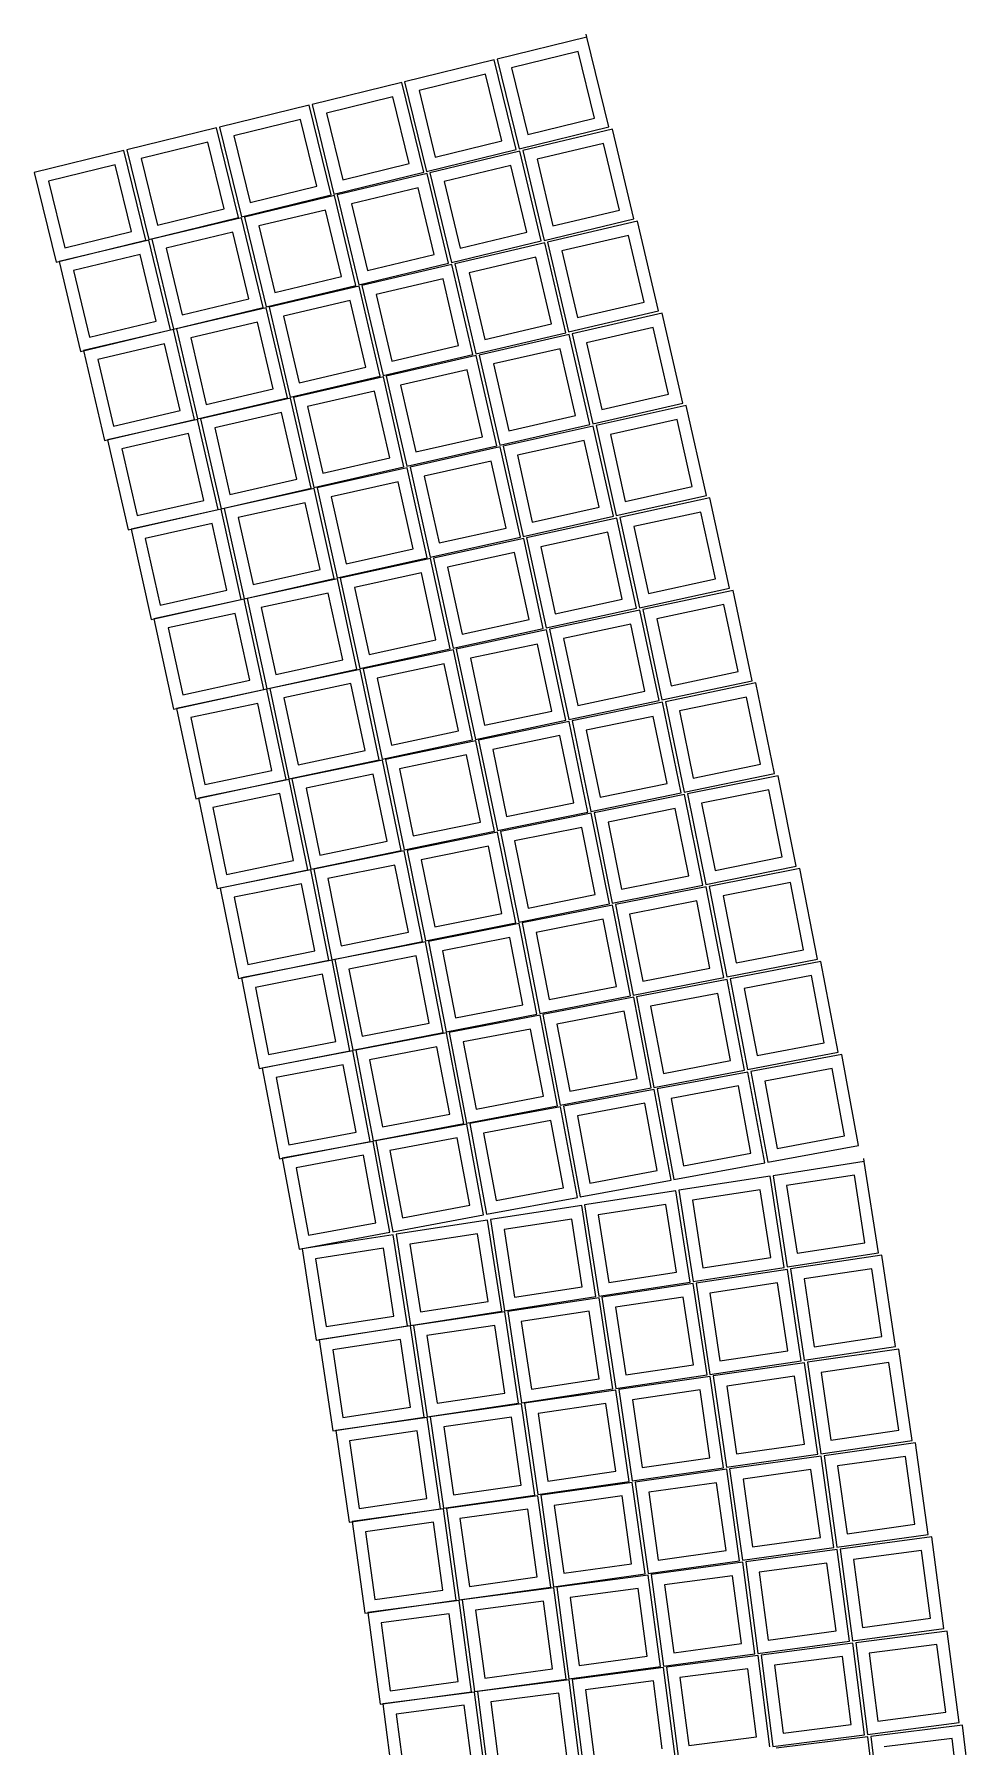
# Model space of a CAD drawing. Header units: inches. Extents: x -1429 to 579, y -302 to 393.
# Drawn here: x -1428.7 to -1271, y 29.4 to 316.9 of the extents above; entities that cross this region are included whole.
import ezdxf

# ---------------------------------------------------------------- set-up
doc = ezdxf.new("R2010")
doc.units = ezdxf.units.IN
doc.header["$MEASUREMENT"] = 0

msp = doc.modelspace()

# ---------------------------------------------------------------- linework, layer by layer
for p, q in [((-1335.9, 316.39), (-1350.96, 312.7)), ((-1335.9, 316.39), (-1336.02, 316.88)), ((-1332.21, 301.34), (-1335.9, 316.39)), ((-1337.37, 313.97), (-1348.54, 311.24)), ((-1334.63, 302.8), (-1337.37, 313.97)), ((-1351.44, 312.58), (-1366.5, 308.89)), ((-1347.75, 297.53), (-1351.44, 312.58)), ((-1350.96, 312.7), (-1347.27, 297.65)), ((-1348.54, 311.24), (-1345.8, 300.07)), ((-1366.98, 308.77), (-1382.04, 305.08)), ((-1363.29, 293.72), (-1366.98, 308.77)), ((-1366.5, 308.89), (-1362.81, 293.84)), ((-1352.91, 310.16), (-1364.08, 307.43)), ((-1350.17, 299), (-1352.91, 310.16)), ((-1382.52, 304.97), (-1397.58, 301.28)), ((-1378.83, 289.91), (-1382.52, 304.97)), ((-1382.04, 305.08), (-1378.35, 290.03)), ((-1368.45, 306.36), (-1379.62, 303.62)), ((-1365.71, 295.19), (-1368.45, 306.36)), ((-1364.08, 307.43), (-1361.34, 296.26)), ((-1383.99, 302.55), (-1395.16, 299.81)), ((-1381.25, 291.38), (-1383.99, 302.55)), ((-1379.62, 303.62), (-1376.88, 292.45)), ((-1345.8, 300.07), (-1334.63, 302.8)), ((-1398.06, 301.16), (-1413.12, 297.47)), ((-1394.37, 286.1), (-1398.06, 301.16)), ((-1397.58, 301.28), (-1393.89, 286.22)), ((-1395.16, 299.81), (-1392.42, 288.64)), ((-1361.34, 296.26), (-1350.17, 299)), ((-1347.27, 297.65), (-1332.21, 301.34)), ((-1331.61, 300.97), (-1346.68, 297.36)), ((-1328, 285.89), (-1331.61, 300.97)), ((-1413.6, 297.35), (-1428.66, 293.66)), ((-1409.91, 282.29), (-1413.6, 297.35)), ((-1413.12, 297.47), (-1409.43, 282.41)), ((-1399.53, 298.74), (-1410.7, 296)), ((-1396.79, 287.57), (-1399.53, 298.74)), ((-1362.81, 293.84), (-1347.75, 297.53)), ((-1347.17, 297.24), (-1362.24, 293.63)), ((-1343.56, 282.17), (-1347.17, 297.24)), ((-1346.68, 297.36), (-1343.07, 282.28)), ((-1333.09, 298.56), (-1344.27, 295.88)), ((-1330.41, 287.37), (-1333.09, 298.56)), ((-1428.66, 293.66), (-1424.97, 278.6)), ((-1415.07, 294.93), (-1426.24, 292.19)), ((-1412.33, 283.76), (-1415.07, 294.93)), ((-1410.7, 296), (-1407.96, 284.83)), ((-1378.35, 290.03), (-1363.29, 293.72)), ((-1362.73, 293.51), (-1377.8, 289.9)), ((-1376.88, 292.45), (-1365.71, 295.19)), ((-1359.12, 278.44), (-1362.73, 293.51)), ((-1362.24, 293.63), (-1358.63, 278.56)), ((-1348.65, 294.83), (-1359.83, 292.15)), ((-1345.97, 283.65), (-1348.65, 294.83)), ((-1344.27, 295.88), (-1341.59, 284.69)), ((-1426.24, 292.19), (-1423.5, 281.02)), ((-1392.42, 288.64), (-1381.25, 291.38)), ((-1364.21, 291.1), (-1375.39, 288.42)), ((-1361.53, 279.92), (-1364.21, 291.1)), ((-1359.83, 292.15), (-1357.15, 280.97)), ((-1407.96, 284.83), (-1396.79, 287.57)), ((-1393.89, 286.22), (-1378.83, 289.91)), ((-1378.29, 289.78), (-1393.36, 286.17)), ((-1374.68, 274.71), (-1378.29, 289.78)), ((-1377.8, 289.9), (-1374.19, 274.83)), ((-1375.39, 288.42), (-1372.71, 277.24)), ((-1409.43, 282.41), (-1394.37, 286.1)), ((-1393.85, 286.06), (-1408.92, 282.45)), ((-1390.24, 270.98), (-1393.85, 286.06)), ((-1393.36, 286.17), (-1389.75, 271.1)), ((-1379.77, 287.37), (-1390.95, 284.69)), ((-1390.95, 284.69), (-1388.27, 273.51)), ((-1377.09, 276.19), (-1379.77, 287.37)), ((-1343.07, 282.28), (-1328, 285.89)), ((-1327.4, 285.52), (-1342.49, 281.99)), ((-1341.59, 284.69), (-1330.41, 287.37)), ((-1323.87, 270.43), (-1327.4, 285.52)), ((-1424.97, 278.6), (-1409.91, 282.29)), ((-1409.41, 282.33), (-1424.48, 278.72)), ((-1423.5, 281.02), (-1412.33, 283.76)), ((-1405.8, 267.26), (-1409.41, 282.33)), ((-1408.92, 282.45), (-1405.31, 267.37)), ((-1395.33, 283.65), (-1406.51, 280.97)), ((-1392.65, 272.46), (-1395.33, 283.65)), ((-1358.63, 278.56), (-1343.56, 282.17)), ((-1342.98, 281.88), (-1358.07, 278.34)), ((-1357.15, 280.97), (-1345.97, 283.65)), ((-1339.44, 266.78), (-1342.98, 281.88)), ((-1342.49, 281.99), (-1338.96, 266.9)), ((-1328.89, 283.12), (-1340.09, 280.5)), ((-1326.27, 271.92), (-1328.89, 283.12)), ((-1410.89, 279.92), (-1422.07, 277.24)), ((-1408.21, 268.73), (-1410.89, 279.92)), ((-1406.51, 280.97), (-1403.83, 269.78)), ((-1372.71, 277.24), (-1361.53, 279.92)), ((-1344.47, 279.47), (-1355.67, 276.85)), ((-1341.85, 268.27), (-1344.47, 279.47)), ((-1340.09, 280.5), (-1337.47, 269.3)), ((-1424.48, 278.72), (-1420.87, 263.64)), ((-1422.07, 277.24), (-1419.39, 266.05)), ((-1388.27, 273.51), (-1377.09, 276.19)), ((-1374.19, 274.83), (-1359.12, 278.44)), ((-1358.56, 278.23), (-1373.65, 274.7)), ((-1355.02, 263.14), (-1358.56, 278.23)), ((-1358.07, 278.34), (-1354.54, 263.25)), ((-1355.67, 276.85), (-1353.05, 265.65)), ((-1389.75, 271.1), (-1374.68, 274.71)), ((-1374.14, 274.58), (-1389.23, 271.05)), ((-1370.6, 259.49), (-1374.14, 274.58)), ((-1373.65, 274.7), (-1370.12, 259.6)), ((-1360.05, 275.83), (-1371.25, 273.2)), ((-1371.25, 273.2), (-1368.62, 262.01)), ((-1357.43, 264.63), (-1360.05, 275.83)), ((-1405.31, 267.37), (-1390.24, 270.98)), ((-1389.71, 270.93), (-1404.81, 267.4)), ((-1403.83, 269.78), (-1392.65, 272.46)), ((-1386.18, 255.84), (-1389.71, 270.93)), ((-1389.23, 271.05), (-1385.69, 255.96)), ((-1375.63, 272.18), (-1386.82, 269.56)), ((-1373.01, 260.98), (-1375.63, 272.18)), ((-1338.96, 266.9), (-1323.87, 270.43)), ((-1337.47, 269.3), (-1326.27, 271.92)), ((-1419.39, 266.05), (-1408.21, 268.73)), ((-1404.81, 267.4), (-1401.27, 252.31)), ((-1391.21, 268.53), (-1402.4, 265.91)), ((-1388.58, 257.33), (-1391.21, 268.53)), ((-1386.82, 269.56), (-1384.2, 258.36)), ((-1353.05, 265.65), (-1341.85, 268.27)), ((-1323.27, 270.05), (-1338.38, 266.6)), ((-1324.77, 267.66), (-1335.98, 265.1)), ((-1322.21, 256.45), (-1324.77, 267.66)), ((-1319.81, 254.94), (-1323.27, 270.05)), ((-1420.87, 263.64), (-1405.8, 267.26)), ((-1405.29, 267.29), (-1420.39, 263.76)), ((-1406.78, 264.88), (-1417.98, 262.26)), ((-1404.16, 253.69), (-1406.78, 264.88)), ((-1401.76, 252.2), (-1405.29, 267.29)), ((-1402.4, 265.91), (-1399.78, 254.71)), ((-1368.62, 262.01), (-1357.43, 264.63)), ((-1354.54, 263.25), (-1339.44, 266.78)), ((-1338.86, 266.49), (-1353.98, 263.03)), ((-1335.41, 251.38), (-1338.86, 266.49)), ((-1338.38, 266.6), (-1334.92, 251.49)), ((-1335.98, 265.1), (-1333.42, 253.88)), ((-1420.39, 263.76), (-1416.85, 248.66)), ((-1417.98, 262.26), (-1415.36, 251.07)), ((-1370.12, 259.6), (-1355.02, 263.14)), ((-1354.46, 262.92), (-1369.57, 259.47)), ((-1351.01, 247.81), (-1354.46, 262.92)), ((-1353.98, 263.03), (-1350.52, 247.92)), ((-1340.37, 264.09), (-1351.58, 261.53)), ((-1337.81, 252.88), (-1340.37, 264.09)), ((-1385.69, 255.96), (-1370.6, 259.49)), ((-1370.06, 259.36), (-1385.17, 255.9)), ((-1384.2, 258.36), (-1373.01, 260.98)), ((-1366.61, 244.25), (-1370.06, 259.36)), ((-1369.57, 259.47), (-1366.12, 244.36)), ((-1355.97, 260.53), (-1367.18, 257.96)), ((-1353.4, 249.32), (-1355.97, 260.53)), ((-1351.58, 261.53), (-1349.02, 250.32)), ((-1399.78, 254.71), (-1388.58, 257.33)), ((-1385.17, 255.9), (-1381.72, 240.79)), ((-1371.56, 256.96), (-1382.78, 254.4)), ((-1369, 245.75), (-1371.56, 256.96)), ((-1367.18, 257.96), (-1364.61, 246.75)), ((-1333.42, 253.88), (-1322.21, 256.45)), ((-1415.36, 251.07), (-1404.16, 253.69)), ((-1401.27, 252.31), (-1386.18, 255.84)), ((-1385.66, 255.79), (-1400.77, 252.34)), ((-1387.16, 253.4), (-1398.37, 250.83)), ((-1384.6, 242.19), (-1387.16, 253.4)), ((-1382.2, 240.68), (-1385.66, 255.79)), ((-1382.78, 254.4), (-1380.21, 243.19)), ((-1334.92, 251.49), (-1319.81, 254.94)), ((-1319.22, 254.56), (-1334.34, 251.19)), ((-1315.84, 239.44), (-1319.22, 254.56)), ((-1416.85, 248.66), (-1401.76, 252.2)), ((-1401.26, 252.23), (-1416.37, 248.77)), ((-1397.8, 237.12), (-1401.26, 252.23)), ((-1400.77, 252.34), (-1397.31, 237.23)), ((-1398.37, 250.83), (-1395.81, 239.62)), ((-1350.52, 247.92), (-1335.41, 251.38)), ((-1334.83, 251.08), (-1349.96, 247.7)), ((-1349.02, 250.32), (-1337.81, 252.88)), ((-1331.46, 235.95), (-1334.83, 251.08)), ((-1334.34, 251.19), (-1330.97, 236.06)), ((-1320.73, 252.18), (-1331.96, 249.67)), ((-1318.23, 240.95), (-1320.73, 252.18)), ((-1416.37, 248.77), (-1412.91, 233.66)), ((-1402.76, 249.83), (-1413.97, 247.27)), ((-1413.97, 247.27), (-1411.41, 236.06)), ((-1400.2, 238.62), (-1402.76, 249.83)), ((-1366.12, 244.36), (-1351.01, 247.81)), ((-1350.45, 247.6), (-1365.58, 244.22)), ((-1364.61, 246.75), (-1353.4, 249.32)), ((-1347.07, 232.47), (-1350.45, 247.6)), ((-1349.96, 247.7), (-1346.58, 232.58)), ((-1336.35, 248.69), (-1347.57, 246.19)), ((-1333.84, 237.47), (-1336.35, 248.69)), ((-1331.96, 249.67), (-1329.45, 238.45)), ((-1380.21, 243.19), (-1369, 245.75)), ((-1351.96, 245.21), (-1363.19, 242.7)), ((-1349.46, 233.98), (-1351.96, 245.21)), ((-1347.57, 246.19), (-1345.07, 234.96)), ((-1395.81, 239.62), (-1384.6, 242.19)), ((-1381.72, 240.79), (-1366.61, 244.25)), ((-1366.06, 244.11), (-1381.19, 240.74)), ((-1367.58, 241.72), (-1378.8, 239.22)), ((-1365.08, 230.5), (-1367.58, 241.72)), ((-1362.69, 228.98), (-1366.06, 244.11)), ((-1365.58, 244.22), (-1362.2, 229.09)), ((-1363.19, 242.7), (-1360.68, 231.48)), ((-1411.41, 236.06), (-1400.2, 238.62)), ((-1397.31, 237.23), (-1382.2, 240.68)), ((-1381.68, 240.63), (-1396.81, 237.25)), ((-1378.3, 225.5), (-1381.68, 240.63)), ((-1381.19, 240.74), (-1377.82, 225.61)), ((-1378.8, 239.22), (-1376.3, 228)), ((-1330.97, 236.06), (-1315.84, 239.44)), ((-1315.25, 239.05), (-1330.39, 235.76)), ((-1329.45, 238.45), (-1318.23, 240.95)), ((-1311.95, 223.91), (-1315.25, 239.05)), ((-1412.91, 233.66), (-1397.8, 237.12)), ((-1397.3, 237.14), (-1412.42, 233.77)), ((-1393.92, 222.01), (-1397.3, 237.14)), ((-1396.81, 237.25), (-1393.43, 222.12)), ((-1383.2, 238.24), (-1394.42, 235.74)), ((-1380.69, 227.02), (-1383.2, 238.24)), ((-1346.58, 232.58), (-1331.46, 235.95)), ((-1345.07, 234.96), (-1333.84, 237.47)), ((-1330.39, 235.76), (-1327.09, 220.61)), ((-1316.77, 236.67), (-1328.01, 234.23)), ((-1314.33, 225.44), (-1316.77, 236.67)), ((-1412.42, 233.77), (-1409.05, 218.64)), ((-1398.81, 234.76), (-1410.04, 232.25)), ((-1396.31, 223.53), (-1398.81, 234.76)), ((-1394.42, 235.74), (-1391.92, 224.51)), ((-1360.68, 231.48), (-1349.46, 233.98)), ((-1330.88, 235.65), (-1346.03, 232.35)), ((-1332.41, 233.27), (-1343.65, 230.83)), ((-1329.96, 222.03), (-1332.41, 233.27)), ((-1327.58, 220.51), (-1330.88, 235.65)), ((-1328.01, 234.23), (-1325.57, 222.99)), ((-1410.04, 232.25), (-1407.53, 221.03)), ((-1376.3, 228), (-1365.08, 230.5)), ((-1362.2, 229.09), (-1347.07, 232.47)), ((-1346.51, 232.25), (-1361.66, 228.95)), ((-1343.22, 217.1), (-1346.51, 232.25)), ((-1346.03, 232.35), (-1342.73, 217.21)), ((-1343.65, 230.83), (-1341.2, 219.59)), ((-1377.82, 225.61), (-1362.69, 228.98)), ((-1362.15, 228.85), (-1377.29, 225.55)), ((-1358.85, 213.7), (-1362.15, 228.85)), ((-1361.66, 228.95), (-1358.36, 213.81)), ((-1348.04, 229.87), (-1359.28, 227.42)), ((-1359.28, 227.42), (-1356.83, 216.19)), ((-1345.6, 218.63), (-1348.04, 229.87)), ((-1393.43, 222.12), (-1378.3, 225.5)), ((-1377.78, 225.44), (-1392.93, 222.15)), ((-1391.92, 224.51), (-1380.69, 227.02)), ((-1374.49, 210.3), (-1377.78, 225.44)), ((-1377.29, 225.55), (-1374, 210.4)), ((-1363.68, 226.47), (-1374.91, 224.02)), ((-1361.23, 215.23), (-1363.68, 226.47)), ((-1325.57, 222.99), (-1314.33, 225.44)), ((-1409.05, 218.64), (-1393.92, 222.01)), ((-1393.42, 222.04), (-1408.56, 218.74)), ((-1407.53, 221.03), (-1396.31, 223.53)), ((-1390.12, 206.89), (-1393.42, 222.04)), ((-1392.93, 222.15), (-1389.63, 207)), ((-1379.31, 223.06), (-1390.55, 220.62)), ((-1376.86, 211.83), (-1379.31, 223.06)), ((-1374.91, 224.02), (-1372.47, 212.78)), ((-1341.2, 219.59), (-1329.96, 222.03)), ((-1327.09, 220.61), (-1311.95, 223.91)), ((-1311.36, 223.52), (-1326.52, 220.31)), ((-1308.14, 208.36), (-1311.36, 223.52)), ((-1408.56, 218.74), (-1405.26, 203.6)), ((-1394.94, 219.66), (-1406.18, 217.21)), ((-1392.5, 208.42), (-1394.94, 219.66)), ((-1390.55, 220.62), (-1388.1, 209.38)), ((-1356.83, 216.19), (-1345.6, 218.63)), ((-1342.73, 217.21), (-1327.58, 220.51)), ((-1327.01, 220.2), (-1342.17, 216.98)), ((-1323.79, 205.04), (-1327.01, 220.2)), ((-1326.52, 220.31), (-1323.3, 205.14)), ((-1312.9, 221.15), (-1324.15, 218.76)), ((-1324.15, 218.76), (-1321.76, 207.52)), ((-1310.51, 209.9), (-1312.9, 221.15)), ((-1406.18, 217.21), (-1403.74, 205.98)), ((-1358.36, 213.81), (-1343.22, 217.1)), ((-1342.66, 216.88), (-1357.82, 213.66)), ((-1339.44, 201.72), (-1342.66, 216.88)), ((-1342.17, 216.98), (-1338.95, 201.82)), ((-1328.55, 217.83), (-1339.8, 215.44)), ((-1326.16, 206.58), (-1328.55, 217.83)), ((-1374, 210.4), (-1358.85, 213.7)), ((-1358.31, 213.56), (-1373.47, 210.34)), ((-1372.47, 212.78), (-1361.23, 215.23)), ((-1355.09, 198.4), (-1358.31, 213.56)), ((-1357.82, 213.66), (-1354.6, 198.5)), ((-1344.2, 214.51), (-1355.45, 212.12)), ((-1341.81, 203.26), (-1344.2, 214.51)), ((-1339.8, 215.44), (-1337.41, 204.19)), ((-1389.63, 207), (-1374.49, 210.3)), ((-1373.96, 210.24), (-1389.12, 207.02)), ((-1388.1, 209.38), (-1376.86, 211.83)), ((-1370.74, 195.08), (-1373.96, 210.24)), ((-1373.47, 210.34), (-1370.26, 195.18)), ((-1359.85, 211.19), (-1371.1, 208.8)), ((-1357.46, 199.94), (-1359.85, 211.19)), ((-1355.45, 212.12), (-1353.06, 200.87)), ((-1321.76, 207.52), (-1310.51, 209.9)), ((-1403.74, 205.98), (-1392.5, 208.42)), ((-1389.12, 207.02), (-1385.91, 191.86)), ((-1375.5, 207.87), (-1386.75, 205.48)), ((-1373.12, 196.62), (-1375.5, 207.87)), ((-1371.1, 208.8), (-1368.71, 197.55)), ((-1323.3, 205.14), (-1308.14, 208.36)), ((-1307.55, 207.97), (-1322.73, 204.83)), ((-1304.41, 192.79), (-1307.55, 207.97)), ((-1405.26, 203.6), (-1390.12, 206.89)), ((-1389.61, 206.92), (-1404.78, 203.7)), ((-1391.15, 204.54), (-1402.4, 202.16)), ((-1388.77, 193.3), (-1391.15, 204.54)), ((-1386.4, 191.75), (-1389.61, 206.92)), ((-1386.75, 205.48), (-1384.37, 194.23)), ((-1338.95, 201.82), (-1323.79, 205.04)), ((-1323.22, 204.73), (-1338.4, 201.59)), ((-1337.41, 204.19), (-1326.16, 206.58)), ((-1320.08, 189.55), (-1323.22, 204.73)), ((-1322.73, 204.83), (-1319.59, 189.65)), ((-1309.1, 205.61), (-1320.36, 203.28)), ((-1306.77, 194.35), (-1309.1, 205.61)), ((-1404.78, 203.7), (-1401.56, 188.54)), ((-1402.4, 202.16), (-1400.02, 190.91)), ((-1354.6, 198.5), (-1339.44, 201.72)), ((-1338.89, 201.49), (-1354.07, 198.35)), ((-1353.06, 200.87), (-1341.81, 203.26)), ((-1335.75, 186.31), (-1338.89, 201.49)), ((-1338.4, 201.59), (-1335.26, 186.42)), ((-1324.77, 202.37), (-1336.03, 200.04)), ((-1322.44, 191.11), (-1324.77, 202.37)), ((-1320.36, 203.28), (-1318.04, 192.02)), ((-1370.26, 195.18), (-1355.09, 198.4)), ((-1368.71, 197.55), (-1357.46, 199.94)), ((-1340.44, 199.13), (-1351.7, 196.8)), ((-1338.11, 187.87), (-1340.44, 199.13)), ((-1336.03, 200.04), (-1333.7, 188.78)), ((-1384.37, 194.23), (-1373.12, 196.62)), ((-1354.55, 198.25), (-1369.73, 195.11)), ((-1356.11, 195.89), (-1367.37, 193.56)), ((-1353.78, 184.63), (-1356.11, 195.89)), ((-1351.42, 183.07), (-1354.55, 198.25)), ((-1354.07, 198.35), (-1350.93, 183.18)), ((-1351.7, 196.8), (-1349.37, 185.54)), ((-1400.02, 190.91), (-1388.77, 193.3)), ((-1385.91, 191.86), (-1370.74, 195.08)), ((-1370.22, 195.01), (-1385.4, 191.87)), ((-1371.78, 192.65), (-1383.04, 190.32)), ((-1369.45, 181.39), (-1371.78, 192.65)), ((-1367.08, 179.83), (-1370.22, 195.01)), ((-1369.73, 195.11), (-1366.59, 179.94)), ((-1367.37, 193.56), (-1365.04, 182.3)), ((-1319.59, 189.65), (-1304.41, 192.79)), ((-1318.04, 192.02), (-1306.77, 194.35)), ((-1401.56, 188.54), (-1386.4, 191.75)), ((-1385.89, 191.77), (-1401.07, 188.63)), ((-1382.75, 176.59), (-1385.89, 191.77)), ((-1385.4, 191.87), (-1382.26, 176.7)), ((-1383.04, 190.32), (-1380.71, 179.06)), ((-1333.7, 188.78), (-1322.44, 191.11)), ((-1303.82, 192.4), (-1319.02, 189.34)), ((-1305.39, 190.05), (-1316.66, 187.78)), ((-1303.12, 178.77), (-1305.39, 190.05)), ((-1300.76, 177.21), (-1303.82, 192.4)), ((-1401.07, 188.63), (-1397.93, 173.46)), ((-1387.45, 189.41), (-1398.71, 187.08)), ((-1398.71, 187.08), (-1396.38, 175.82)), ((-1385.12, 178.15), (-1387.45, 189.41)), ((-1349.37, 185.54), (-1338.11, 187.87)), ((-1335.26, 186.42), (-1320.08, 189.55)), ((-1319.51, 189.24), (-1334.7, 186.18)), ((-1321.07, 186.89), (-1332.35, 184.62)), ((-1318.8, 175.61), (-1321.07, 186.89)), ((-1316.45, 174.05), (-1319.51, 189.24)), ((-1319.02, 189.34), (-1315.96, 174.15)), ((-1316.66, 187.78), (-1314.39, 176.5)), ((-1365.04, 182.3), (-1353.78, 184.63)), ((-1350.93, 183.18), (-1335.75, 186.31)), ((-1335.19, 186.09), (-1350.39, 183.03)), ((-1332.13, 170.89), (-1335.19, 186.09)), ((-1334.7, 186.18), (-1331.64, 170.99)), ((-1332.35, 184.62), (-1330.08, 173.34)), ((-1380.71, 179.06), (-1369.45, 181.39)), ((-1366.59, 179.94), (-1351.42, 183.07)), ((-1350.88, 182.93), (-1366.07, 179.87)), ((-1347.82, 167.73), (-1350.88, 182.93)), ((-1350.39, 183.03), (-1347.33, 167.83)), ((-1336.76, 183.73), (-1348.03, 181.46)), ((-1348.03, 181.46), (-1345.76, 170.19)), ((-1334.49, 172.46), (-1336.76, 183.73)), ((-1382.26, 176.7), (-1367.08, 179.83)), ((-1366.56, 179.77), (-1381.76, 176.71)), ((-1363.5, 164.57), (-1366.56, 179.77)), ((-1366.07, 179.87), (-1363.01, 164.67)), ((-1352.44, 180.57), (-1363.72, 178.3)), ((-1363.72, 178.3), (-1361.45, 167.03)), ((-1350.17, 169.3), (-1352.44, 180.57)), ((-1314.39, 176.5), (-1303.12, 178.77)), ((-1397.93, 173.46), (-1382.75, 176.59)), ((-1382.25, 176.61), (-1397.44, 173.55)), ((-1396.38, 175.82), (-1385.12, 178.15)), ((-1379.19, 161.42), (-1382.25, 176.61)), ((-1381.76, 176.71), (-1378.7, 161.51)), ((-1368.13, 177.41), (-1379.4, 175.14)), ((-1365.86, 166.14), (-1368.13, 177.41)), ((-1330.08, 173.34), (-1318.8, 175.61)), ((-1315.96, 174.15), (-1300.76, 177.21)), ((-1300.18, 176.81), (-1315.39, 173.83)), ((-1297.19, 161.6), (-1300.18, 176.81)), ((-1397.44, 173.55), (-1394.38, 158.36)), ((-1383.81, 174.26), (-1395.09, 171.99)), ((-1381.54, 162.98), (-1383.81, 174.26)), ((-1379.4, 175.14), (-1377.13, 163.87)), ((-1331.64, 170.99), (-1316.45, 174.05)), ((-1315.88, 173.74), (-1331.09, 170.76)), ((-1312.9, 158.53), (-1315.88, 173.74)), ((-1315.39, 173.83), (-1312.41, 158.62)), ((-1301.75, 174.47), (-1313.04, 172.25)), ((-1299.54, 163.18), (-1301.75, 174.47)), ((-1395.09, 171.99), (-1392.82, 160.71)), ((-1347.33, 167.83), (-1332.13, 170.89)), ((-1331.58, 170.66), (-1346.79, 167.68)), ((-1345.76, 170.19), (-1334.49, 172.46)), ((-1328.6, 155.45), (-1331.58, 170.66)), ((-1331.09, 170.76), (-1328.11, 155.54)), ((-1317.45, 171.39), (-1328.74, 169.18)), ((-1315.24, 160.1), (-1317.45, 171.39)), ((-1313.04, 172.25), (-1310.83, 160.97)), ((-1363.01, 164.67), (-1347.82, 167.73)), ((-1347.28, 167.58), (-1362.49, 164.6)), ((-1361.45, 167.03), (-1350.17, 169.3)), ((-1344.3, 152.37), (-1347.28, 167.58)), ((-1346.79, 167.68), (-1343.81, 152.47)), ((-1333.16, 168.31), (-1344.44, 166.1)), ((-1330.94, 157.03), (-1333.16, 168.31)), ((-1328.74, 169.18), (-1326.53, 157.89)), ((-1378.7, 161.51), (-1363.5, 164.57)), ((-1362.98, 164.51), (-1378.19, 161.53)), ((-1377.13, 163.87), (-1365.86, 166.14)), ((-1360, 149.3), (-1362.98, 164.51)), ((-1362.49, 164.6), (-1359.51, 149.39)), ((-1348.86, 165.24), (-1360.14, 163.02)), ((-1346.65, 153.95), (-1348.86, 165.24)), ((-1344.44, 166.1), (-1342.23, 154.82)), ((-1394.38, 158.36), (-1379.19, 161.42)), ((-1378.68, 161.43), (-1393.89, 158.45)), ((-1392.82, 160.71), (-1381.54, 162.98)), ((-1375.7, 146.22), (-1378.68, 161.43)), ((-1378.19, 161.53), (-1375.21, 146.32)), ((-1364.56, 162.16), (-1375.84, 159.95)), ((-1362.35, 150.87), (-1364.56, 162.16)), ((-1360.14, 163.02), (-1357.93, 151.74)), ((-1312.41, 158.62), (-1297.19, 161.6)), ((-1296.61, 161.2), (-1311.84, 158.3)), ((-1310.83, 160.97), (-1299.54, 163.18)), ((-1293.71, 145.98), (-1296.61, 161.2)), ((-1393.89, 158.45), (-1390.91, 143.24)), ((-1380.26, 159.08), (-1391.55, 156.87)), ((-1378.05, 147.8), (-1380.26, 159.08)), ((-1375.84, 159.95), (-1373.63, 148.66)), ((-1328.11, 155.54), (-1312.9, 158.53)), ((-1312.33, 158.21), (-1327.55, 155.31)), ((-1326.53, 157.89), (-1315.24, 160.1)), ((-1309.43, 142.98), (-1312.33, 158.21)), ((-1311.84, 158.3), (-1308.93, 143.08)), ((-1298.2, 158.87), (-1309.5, 156.71)), ((-1296.05, 147.57), (-1298.2, 158.87)), ((-1391.55, 156.87), (-1389.33, 145.59)), ((-1343.81, 152.47), (-1328.6, 155.45)), ((-1342.23, 154.82), (-1330.94, 157.03)), ((-1327.55, 155.31), (-1324.65, 140.08)), ((-1313.92, 155.87), (-1325.21, 153.72)), ((-1311.77, 144.57), (-1313.92, 155.87)), ((-1309.5, 156.71), (-1307.34, 145.42)), ((-1359.51, 149.39), (-1344.3, 152.37)), ((-1357.93, 151.74), (-1346.65, 153.95)), ((-1328.04, 155.21), (-1343.27, 152.31)), ((-1329.63, 152.88), (-1340.93, 150.72)), ((-1327.48, 141.58), (-1329.63, 152.88)), ((-1325.14, 139.99), (-1328.04, 155.21)), ((-1325.21, 153.72), (-1323.06, 142.42)), ((-1373.63, 148.66), (-1362.35, 150.87)), ((-1343.76, 152.22), (-1358.99, 149.32)), ((-1345.35, 149.88), (-1356.65, 147.73)), ((-1343.2, 138.58), (-1345.35, 149.88)), ((-1340.86, 136.99), (-1343.76, 152.22)), ((-1343.27, 152.31), (-1340.37, 137.09)), ((-1340.93, 150.72), (-1338.78, 139.43)), ((-1389.33, 145.59), (-1378.05, 147.8)), ((-1375.21, 146.32), (-1360, 149.3)), ((-1359.48, 149.23), (-1374.71, 146.32)), ((-1361.07, 146.89), (-1372.37, 144.73)), ((-1358.92, 135.59), (-1361.07, 146.89)), ((-1356.58, 134), (-1359.48, 149.23)), ((-1358.99, 149.32), (-1356.09, 134.09)), ((-1356.65, 147.73), (-1354.5, 136.43)), ((-1307.34, 145.42), (-1296.05, 147.57)), ((-1390.91, 143.24), (-1375.7, 146.22)), ((-1375.2, 146.23), (-1390.42, 143.33)), ((-1376.79, 143.89), (-1388.08, 141.74)), ((-1374.63, 132.59), (-1376.79, 143.89)), ((-1372.3, 131), (-1375.2, 146.23)), ((-1374.71, 146.32), (-1371.8, 131.1)), ((-1372.37, 144.73), (-1370.21, 133.44)), ((-1323.06, 142.42), (-1311.77, 144.57)), ((-1308.93, 143.08), (-1293.71, 145.98)), ((-1293.13, 145.58), (-1308.37, 142.76)), ((-1290.3, 130.34), (-1293.13, 145.58)), ((-1390.42, 143.33), (-1387.52, 128.1)), ((-1388.08, 141.74), (-1385.93, 130.44)), ((-1338.78, 139.43), (-1327.48, 141.58)), ((-1324.65, 140.08), (-1309.43, 142.98)), ((-1308.86, 142.66), (-1324.1, 139.84)), ((-1306.04, 127.42), (-1308.86, 142.66)), ((-1308.37, 142.76), (-1305.55, 127.51)), ((-1294.73, 143.25), (-1306.04, 141.15)), ((-1306.04, 141.15), (-1303.94, 129.85)), ((-1292.64, 131.94), (-1294.73, 143.25)), ((-1354.5, 136.43), (-1343.2, 138.58)), ((-1340.37, 137.09), (-1325.14, 139.99)), ((-1324.59, 139.75), (-1339.83, 136.93)), ((-1321.77, 124.51), (-1324.59, 139.75)), ((-1324.1, 139.84), (-1321.28, 124.6)), ((-1310.46, 140.33), (-1321.77, 138.24)), ((-1321.77, 138.24), (-1319.68, 126.93)), ((-1308.37, 129.03), (-1310.46, 140.33)), ((-1370.21, 133.44), (-1358.92, 135.59)), ((-1356.09, 134.09), (-1340.86, 136.99)), ((-1340.32, 136.84), (-1355.57, 134.02)), ((-1337.5, 121.6), (-1340.32, 136.84)), ((-1339.83, 136.93), (-1337.01, 121.69)), ((-1326.19, 137.42), (-1337.5, 135.33)), ((-1337.5, 135.33), (-1335.41, 124.02)), ((-1324.1, 126.11), (-1326.19, 137.42)), ((-1385.93, 130.44), (-1374.63, 132.59)), ((-1371.8, 131.1), (-1356.58, 134)), ((-1356.06, 133.93), (-1371.3, 131.1)), ((-1353.23, 118.69), (-1356.06, 133.93)), ((-1355.57, 134.02), (-1352.74, 118.78)), ((-1341.93, 134.51), (-1353.23, 132.41)), ((-1353.23, 132.41), (-1351.14, 121.11)), ((-1339.83, 123.2), (-1341.93, 134.51)), ((-1387.52, 128.1), (-1372.3, 131)), ((-1371.79, 131.01), (-1387.03, 128.19)), ((-1368.97, 115.77), (-1371.79, 131.01)), ((-1371.3, 131.1), (-1368.48, 115.86)), ((-1357.66, 131.6), (-1368.97, 129.5)), ((-1368.97, 129.5), (-1366.87, 118.19)), ((-1355.57, 120.29), (-1357.66, 131.6)), ((-1305.55, 127.51), (-1290.3, 130.34)), ((-1303.94, 129.85), (-1292.64, 131.94)), ((-1387.03, 128.19), (-1384.21, 112.95)), ((-1373.39, 128.68), (-1384.7, 126.59)), ((-1384.7, 126.59), (-1382.61, 115.28)), ((-1371.3, 117.37), (-1373.39, 128.68)), ((-1321.28, 124.6), (-1306.04, 127.42)), ((-1319.68, 126.93), (-1308.37, 129.03)), ((-1289.34, 127.64), (-1304.66, 125.26)), ((-1289.34, 127.64), (-1289.42, 128.14)), ((-1286.96, 112.33), (-1289.34, 127.64)), ((-1337.01, 121.69), (-1321.77, 124.51)), ((-1335.41, 124.02), (-1324.1, 126.11)), ((-1305.15, 125.18), (-1320.47, 122.8)), ((-1302.77, 109.87), (-1305.15, 125.18)), ((-1304.66, 125.26), (-1302.28, 109.95)), ((-1291.01, 125.36), (-1302.38, 123.59)), ((-1289.24, 114), (-1291.01, 125.36)), ((-1352.74, 118.78), (-1337.5, 121.6)), ((-1351.14, 121.11), (-1339.83, 123.2)), ((-1320.96, 122.73), (-1336.28, 120.34)), ((-1318.58, 107.41), (-1320.96, 122.73)), ((-1320.47, 122.8), (-1318.09, 107.49)), ((-1306.82, 122.9), (-1318.19, 121.13)), ((-1318.19, 121.13), (-1316.42, 109.77)), ((-1305.05, 111.54), (-1306.82, 122.9)), ((-1302.38, 123.59), (-1300.61, 112.23)), ((-1368.48, 115.86), (-1353.23, 118.69)), ((-1366.87, 118.19), (-1355.57, 120.29)), ((-1336.77, 120.27), (-1352.09, 117.89)), ((-1352.09, 117.89), (-1349.71, 102.57)), ((-1338.44, 117.98), (-1349.81, 116.22)), ((-1336.67, 106.62), (-1338.44, 117.98)), ((-1334.39, 104.95), (-1336.77, 120.27)), ((-1336.28, 120.34), (-1333.9, 105.03)), ((-1322.63, 120.44), (-1334, 118.68)), ((-1334, 118.68), (-1332.23, 107.31)), ((-1320.86, 109.08), (-1322.63, 120.44)), ((-1384.21, 112.95), (-1368.97, 115.77)), ((-1368.39, 115.35), (-1383.71, 112.97)), ((-1382.61, 115.28), (-1371.3, 117.37)), ((-1366.01, 100.03), (-1368.39, 115.35)), ((-1352.58, 117.81), (-1367.9, 115.43)), ((-1367.9, 115.43), (-1365.52, 100.11)), ((-1354.25, 115.52), (-1365.62, 113.76)), ((-1352.48, 104.16), (-1354.25, 115.52)), ((-1350.2, 102.49), (-1352.58, 117.81)), ((-1349.81, 116.22), (-1348.04, 104.85)), ((-1383.71, 112.97), (-1381.33, 97.65)), ((-1370.06, 113.07), (-1381.43, 111.3)), ((-1368.29, 101.7), (-1370.06, 113.07)), ((-1365.62, 113.76), (-1363.85, 102.39)), ((-1302.28, 109.95), (-1286.96, 112.33)), ((-1300.61, 112.23), (-1289.24, 114)), ((-1381.43, 111.3), (-1379.66, 99.94)), ((-1318.09, 107.49), (-1302.77, 109.87)), ((-1302.22, 109.53), (-1317.54, 107.23)), ((-1316.42, 109.77), (-1305.05, 111.54)), ((-1299.91, 94.2), (-1302.22, 109.53)), ((-1286.39, 111.91), (-1301.72, 109.61)), ((-1301.72, 109.61), (-1299.42, 94.28)), ((-1288.07, 109.63), (-1299.45, 107.92)), ((-1286.37, 98.26), (-1288.07, 109.63)), ((-1284.09, 96.58), (-1286.39, 111.91)), ((-1348.04, 104.85), (-1336.67, 106.62)), ((-1333.9, 105.03), (-1318.58, 107.41)), ((-1318.04, 107.15), (-1333.37, 104.85)), ((-1332.23, 107.31), (-1320.86, 109.08)), ((-1315.74, 91.83), (-1318.04, 107.15)), ((-1317.54, 107.23), (-1315.24, 91.9)), ((-1303.9, 107.26), (-1315.27, 105.55)), ((-1302.19, 95.88), (-1303.9, 107.26)), ((-1299.45, 107.92), (-1297.74, 96.55)), ((-1363.85, 102.39), (-1352.48, 104.16)), ((-1349.71, 102.57), (-1334.39, 104.95)), ((-1333.86, 104.78), (-1349.19, 102.48)), ((-1331.56, 89.45), (-1333.86, 104.78)), ((-1333.37, 104.85), (-1331.06, 89.52)), ((-1319.72, 104.88), (-1331.09, 103.17)), ((-1318.01, 93.51), (-1319.72, 104.88)), ((-1315.27, 105.55), (-1313.56, 94.18)), ((-1379.66, 99.94), (-1368.29, 101.7)), ((-1365.52, 100.11), (-1350.2, 102.49)), ((-1349.68, 102.4), (-1365.01, 100.1)), ((-1347.38, 87.07), (-1349.68, 102.4)), ((-1349.19, 102.48), (-1346.89, 87.15)), ((-1335.54, 102.5), (-1346.91, 100.8)), ((-1346.91, 100.8), (-1345.21, 89.42)), ((-1333.83, 91.13), (-1335.54, 102.5)), ((-1331.09, 103.17), (-1329.38, 91.8)), ((-1381.33, 97.65), (-1366.01, 100.03)), ((-1365.51, 100.03), (-1380.83, 97.72)), ((-1367.19, 97.75), (-1378.56, 96.04)), ((-1365.48, 86.38), (-1367.19, 97.75)), ((-1363.2, 84.7), (-1365.51, 100.03)), ((-1365.01, 100.1), (-1362.71, 84.77)), ((-1351.36, 100.13), (-1362.74, 98.42)), ((-1362.74, 98.42), (-1361.03, 87.05)), ((-1349.66, 88.75), (-1351.36, 100.13)), ((-1297.74, 96.55), (-1286.37, 98.26)), ((-1380.83, 97.72), (-1378.53, 82.4)), ((-1378.56, 96.04), (-1376.85, 84.67)), ((-1313.56, 94.18), (-1302.19, 95.88)), ((-1299.42, 94.28), (-1284.09, 96.58)), ((-1283.52, 96.16), (-1298.86, 93.93)), ((-1281.3, 80.82), (-1283.52, 96.16)), ((-1329.38, 91.8), (-1318.01, 93.51)), ((-1315.24, 91.9), (-1299.91, 94.2)), ((-1299.36, 93.86), (-1314.7, 91.64)), ((-1297.14, 78.52), (-1299.36, 93.86)), ((-1298.86, 93.93), (-1296.64, 78.59)), ((-1285.22, 93.89), (-1296.6, 92.24)), ((-1296.6, 92.24), (-1294.95, 80.86)), ((-1283.57, 82.51), (-1285.22, 93.89)), ((-1346.89, 87.15), (-1331.56, 89.45)), ((-1331.03, 89.27), (-1346.37, 87.05)), ((-1345.21, 89.42), (-1333.83, 91.13)), ((-1331.06, 89.52), (-1315.74, 91.83)), ((-1328.81, 73.93), (-1331.03, 89.27)), ((-1315.19, 91.57), (-1330.53, 89.35)), ((-1330.53, 89.35), (-1328.31, 74.01)), ((-1316.89, 89.3), (-1328.27, 87.65)), ((-1315.24, 77.92), (-1316.89, 89.3)), ((-1312.97, 76.23), (-1315.19, 91.57)), ((-1314.7, 91.64), (-1312.48, 76.3)), ((-1301.05, 91.6), (-1312.43, 89.95)), ((-1312.43, 89.95), (-1310.78, 78.57)), ((-1299.4, 80.21), (-1301.05, 91.6)), ((-1376.85, 84.67), (-1365.48, 86.38)), ((-1362.71, 84.77), (-1347.38, 87.07)), ((-1346.86, 86.98), (-1362.2, 84.76)), ((-1361.03, 87.05), (-1349.66, 88.75)), ((-1344.64, 71.64), (-1346.86, 86.98)), ((-1346.37, 87.05), (-1344.15, 71.71)), ((-1332.72, 87.01), (-1344.1, 85.36)), ((-1331.07, 75.63), (-1332.72, 87.01)), ((-1328.27, 87.65), (-1326.62, 76.27)), ((-1378.53, 82.4), (-1363.2, 84.7)), ((-1362.7, 84.69), (-1378.04, 82.46)), ((-1360.48, 69.35), (-1362.7, 84.69)), ((-1362.2, 84.76), (-1359.98, 69.42)), ((-1348.56, 84.71), (-1359.94, 83.07)), ((-1346.91, 73.33), (-1348.56, 84.71)), ((-1344.1, 85.36), (-1342.45, 73.98)), ((-1378.04, 82.46), (-1375.82, 67.12)), ((-1364.39, 82.42), (-1375.77, 80.77)), ((-1375.77, 80.77), (-1374.12, 69.39)), ((-1362.74, 71.04), (-1364.39, 82.42)), ((-1359.94, 83.07), (-1358.29, 71.68)), ((-1296.64, 78.59), (-1281.3, 80.82)), ((-1294.95, 80.86), (-1283.57, 82.51)), ((-1326.62, 76.27), (-1315.24, 77.92)), ((-1312.48, 76.3), (-1297.14, 78.52)), ((-1296.58, 78.18), (-1311.94, 76.04)), ((-1310.78, 78.57), (-1299.4, 80.21)), ((-1294.44, 62.83), (-1296.58, 78.18)), ((-1280.74, 80.39), (-1296.09, 78.25)), ((-1296.09, 78.25), (-1293.95, 62.9)), ((-1282.44, 78.13), (-1293.83, 76.54)), ((-1280.85, 66.74), (-1282.44, 78.13)), ((-1278.6, 65.04), (-1280.74, 80.39)), ((-1342.45, 73.98), (-1331.07, 75.63)), ((-1328.31, 74.01), (-1312.97, 76.23)), ((-1312.43, 75.97), (-1327.78, 73.82)), ((-1310.29, 60.62), (-1312.43, 75.97)), ((-1311.94, 76.04), (-1309.79, 60.69)), ((-1298.29, 75.92), (-1309.68, 74.33)), ((-1296.7, 64.53), (-1298.29, 75.92)), ((-1293.83, 76.54), (-1292.24, 65.15)), ((-1358.29, 71.68), (-1346.91, 73.33)), ((-1344.15, 71.71), (-1328.81, 73.93)), ((-1328.28, 73.76), (-1343.63, 71.61)), ((-1326.13, 58.4), (-1328.28, 73.76)), ((-1327.78, 73.82), (-1325.64, 58.47)), ((-1314.13, 73.71), (-1325.52, 72.12)), ((-1325.52, 72.12), (-1323.93, 60.73)), ((-1312.55, 62.32), (-1314.13, 73.71)), ((-1309.68, 74.33), (-1308.09, 62.94)), ((-1375.82, 67.12), (-1360.48, 69.35)), ((-1359.97, 69.33), (-1375.32, 67.19)), ((-1374.12, 69.39), (-1362.74, 71.04)), ((-1359.98, 69.42), (-1344.64, 71.64)), ((-1357.83, 53.98), (-1359.97, 69.33)), ((-1344.12, 71.54), (-1359.47, 69.4)), ((-1359.47, 69.4), (-1357.33, 54.05)), ((-1345.83, 69.29), (-1357.22, 67.7)), ((-1344.24, 57.9), (-1345.83, 69.29)), ((-1341.98, 56.19), (-1344.12, 71.54)), ((-1343.63, 71.61), (-1341.49, 56.26)), ((-1329.98, 71.5), (-1341.37, 69.91)), ((-1341.37, 69.91), (-1339.78, 58.52)), ((-1328.39, 60.11), (-1329.98, 71.5)), ((-1375.32, 67.19), (-1373.18, 51.84)), ((-1361.67, 67.08), (-1373.06, 65.49)), ((-1360.08, 55.69), (-1361.67, 67.08)), ((-1357.22, 67.7), (-1355.63, 56.31)), ((-1292.24, 65.15), (-1280.85, 66.74)), ((-1373.06, 65.49), (-1371.47, 54.1)), ((-1308.09, 62.94), (-1296.7, 64.53)), ((-1293.95, 62.9), (-1278.6, 65.04)), ((-1278.03, 64.61), (-1293.4, 62.55)), ((-1275.97, 49.25), (-1278.03, 64.61)), ((-1325.64, 58.47), (-1310.29, 60.62)), ((-1323.93, 60.73), (-1312.55, 62.32)), ((-1309.79, 60.69), (-1294.44, 62.83)), ((-1293.89, 62.48), (-1309.25, 60.42)), ((-1309.25, 60.42), (-1307.19, 45.06)), ((-1291.83, 47.12), (-1293.89, 62.48)), ((-1293.4, 62.55), (-1291.33, 47.19)), ((-1279.75, 62.36), (-1291.15, 60.83)), ((-1291.15, 60.83), (-1289.62, 49.43)), ((-1278.22, 50.96), (-1279.75, 62.36)), ((-1355.63, 56.31), (-1344.24, 57.9)), ((-1341.49, 56.26), (-1326.13, 58.4)), ((-1325.61, 58.22), (-1340.97, 56.16)), ((-1339.78, 58.52), (-1328.39, 60.11)), ((-1323.54, 42.86), (-1325.61, 58.22)), ((-1309.75, 60.35), (-1325.11, 58.29)), ((-1325.11, 58.29), (-1323.05, 42.93)), ((-1311.46, 58.1), (-1322.86, 56.57)), ((-1309.93, 46.71), (-1311.46, 58.1)), ((-1307.69, 44.99), (-1309.75, 60.35)), ((-1295.61, 60.23), (-1307, 58.7)), ((-1307, 58.7), (-1305.47, 47.3)), ((-1294.08, 48.83), (-1295.61, 60.23)), ((-1371.47, 54.1), (-1360.08, 55.69)), ((-1357.33, 54.05), (-1341.98, 56.19)), ((-1341.46, 56.09), (-1356.83, 54.03)), ((-1339.4, 40.73), (-1341.46, 56.09)), ((-1340.97, 56.16), (-1338.91, 40.8)), ((-1327.32, 55.97), (-1338.72, 54.44)), ((-1325.79, 44.58), (-1327.32, 55.97)), ((-1322.86, 56.57), (-1321.33, 45.18)), ((-1373.18, 51.84), (-1357.83, 53.98)), ((-1357.32, 53.97), (-1372.68, 51.9)), ((-1372.68, 51.9), (-1370.62, 36.54)), ((-1355.26, 38.6), (-1357.32, 53.97)), ((-1356.83, 54.03), (-1354.76, 38.67)), ((-1343.18, 53.85), (-1354.58, 52.32)), ((-1354.58, 52.32), (-1353.05, 40.92)), ((-1341.65, 42.45), (-1343.18, 53.85)), ((-1338.72, 54.44), (-1337.19, 43.05)), ((-1359.04, 51.72), (-1370.44, 50.19)), ((-1370.44, 50.19), (-1368.91, 38.79)), ((-1357.51, 40.32), (-1359.04, 51.72)), ((-1291.33, 47.19), (-1275.97, 49.25)), ((-1289.62, 49.43), (-1278.22, 50.96)), ((-1321.33, 45.18), (-1309.93, 46.71)), ((-1307.19, 45.06), (-1291.83, 47.12)), ((-1291.28, 46.77), (-1306.65, 44.79)), ((-1305.47, 47.3), (-1294.08, 48.83)), ((-1289.3, 31.4), (-1291.28, 46.77)), ((-1275.41, 48.82), (-1290.78, 46.83)), ((-1290.78, 46.83), (-1288.8, 31.46)), ((-1277.14, 46.58), (-1288.54, 45.11)), ((-1275.67, 35.17), (-1277.14, 46.58)), ((-1273.43, 33.44), (-1275.41, 48.82)), ((-1337.19, 43.05), (-1325.79, 44.58)), ((-1323.05, 42.93), (-1307.69, 44.99)), ((-1307.15, 44.72), (-1322.52, 42.74)), ((-1305.17, 29.35), (-1307.15, 44.72)), ((-1306.65, 44.79), (-1304.67, 29.41)), ((-1293.01, 44.53), (-1304.41, 43.06)), ((-1291.54, 33.12), (-1293.01, 44.53)), ((-1288.54, 45.11), (-1287.07, 33.7)), ((-1368.91, 38.79), (-1357.51, 40.32)), ((-1354.76, 38.67), (-1339.4, 40.73)), ((-1338.89, 40.63), (-1354.26, 38.65)), ((-1353.05, 40.92), (-1341.65, 42.45)), ((-1338.91, 40.8), (-1323.54, 42.86)), ((-1336.9, 25.26), (-1338.89, 40.63)), ((-1323.02, 42.68), (-1338.39, 40.69)), ((-1338.39, 40.69), (-1336.41, 25.32)), ((-1324.74, 40.44), (-1336.15, 38.97)), ((-1323.27, 29.03), (-1324.74, 40.44)), ((-1321.03, 27.3), (-1323.02, 42.68)), ((-1322.52, 42.74), (-1320.54, 27.37)), ((-1308.88, 42.48), (-1320.28, 41.01)), ((-1320.28, 41.01), (-1318.81, 29.61)), ((-1307.41, 31.08), (-1308.88, 42.48)), ((-1304.41, 43.06), (-1302.94, 31.65)), ((-1370.62, 36.54), (-1355.26, 38.6)), ((-1354.75, 38.58), (-1370.13, 36.6)), ((-1352.77, 23.21), (-1354.75, 38.58)), ((-1354.26, 38.65), (-1352.28, 23.28)), ((-1340.61, 38.39), (-1352.02, 36.92)), ((-1339.14, 26.99), (-1340.61, 38.39)), ((-1336.15, 38.97), (-1334.68, 27.56)), ((-1370.13, 36.6), (-1368.14, 21.23)), ((-1356.48, 36.35), (-1367.89, 34.87)), ((-1367.89, 34.87), (-1366.42, 23.47)), ((-1355.01, 24.94), (-1356.48, 36.35)), ((-1352.02, 36.92), (-1350.55, 25.52)), ((-1287.07, 33.7), (-1275.67, 35.17)), ((-1302.94, 31.65), (-1291.54, 33.12)), ((-1288.8, 31.46), (-1273.43, 33.44)), ((-1272.87, 33.01), (-1288.25, 31.11)), ((-1270.97, 17.63), (-1272.87, 33.01)), ((-1318.81, 29.61), (-1307.41, 31.08)), ((-1304.67, 29.41), (-1289.3, 31.4)), ((-1288.75, 31.04), (-1304.13, 29.14)), ((-1286.85, 15.66), (-1288.75, 31.04)), ((-1288.25, 31.11), (-1286.35, 15.72)), ((-1274.61, 30.78), (-1286.02, 29.37)), ((-1273.2, 19.36), (-1274.61, 30.78))]:
    msp.add_line(p, q)

doc.saveas('drawing.dxf')
